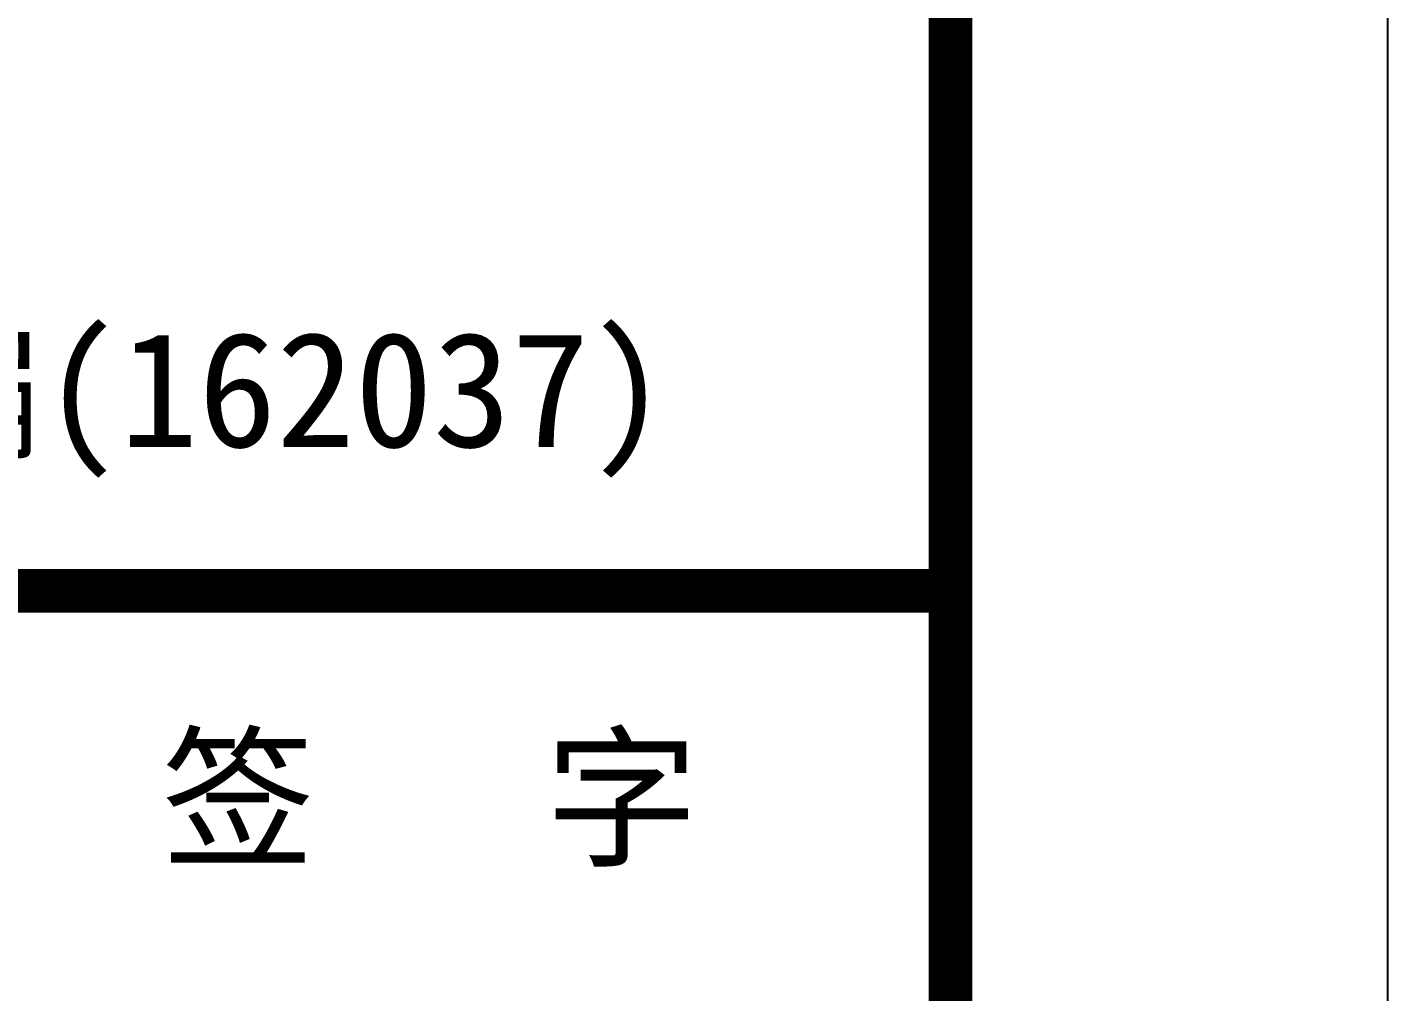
# Model space of a CAD drawing. Extents: x 1169373 to 1354985, y 649019 to 904199.
# Drawn here: x 1350008 to 1354985, y 766350 to 769877 of the extents above; entities that cross this region are included whole.
import ezdxf

# ---------------------------------------------------------------- set-up
doc = ezdxf.new("R2010")
doc.units = 0
doc.header["$LTSCALE"] = 1000
doc.header["$MEASUREMENT"] = 0
doc.layers.add('PUB_TITLE', color=4, linetype='Continuous')
doc.layers.add('图框', color=7, linetype='Continuous')
doc.styles.add('STYLE-黑体', font='simhei.ttf')
doc.styles.add('黑体', font='simhei.ttf')

msp = doc.modelspace()

# ---------------------------------------------------------------- linework, layer by layer
at = {"layer": 'PUB_TITLE'}
msp.add_lwpolyline([(1236104.7, 716218.7), (1354984.7, 716218.7), (1354984.7, 783418.7), (1236104.7, 783418.7)], close=True, dxfattribs=at)
at = {"layer": 'PUB_TITLE', "const_width": 160}
msp.add_lwpolyline([(1240104.7, 717818.7), (1353384.7, 717818.7), (1353384.7, 781818.7), (1240104.7, 781818.7)], close=True, dxfattribs=at)
at = {"layer": '图框', "color": 4, "const_width": 157.7}
msp.add_lwpolyline([(1344264.7, 781818.7), (1353384.7, 781818.7), (1353384.7, 717818.7), (1344264.7, 717818.7)], close=True, dxfattribs=at)
at = {"layer": '图框', "color": 0}
for const_width in [159.4, 159.4, 159.4, 159.4, 64.5]:
    msp.add_lwpolyline([(1344264.7, 767816.4), (1353349.8, 767816.4)], dxfattribs=dict(at, const_width=const_width))

# ---------------------------------------------------------------- texts
at = {"layer": '图框', "color": 4, "style": '黑体'}
msp.add_text('证书编号：皖 城规编(162037)', height=420.71, dxfattribs=at).set_placement((1344609.9, 768341.9))
at = {"layer": '图框', "color": 0, "style": 'STYLE-黑体'}
msp.add_text('签   字', height=412.3, dxfattribs=at).set_placement((1350497.7, 766851.8))

doc.saveas('drawing.dxf')
